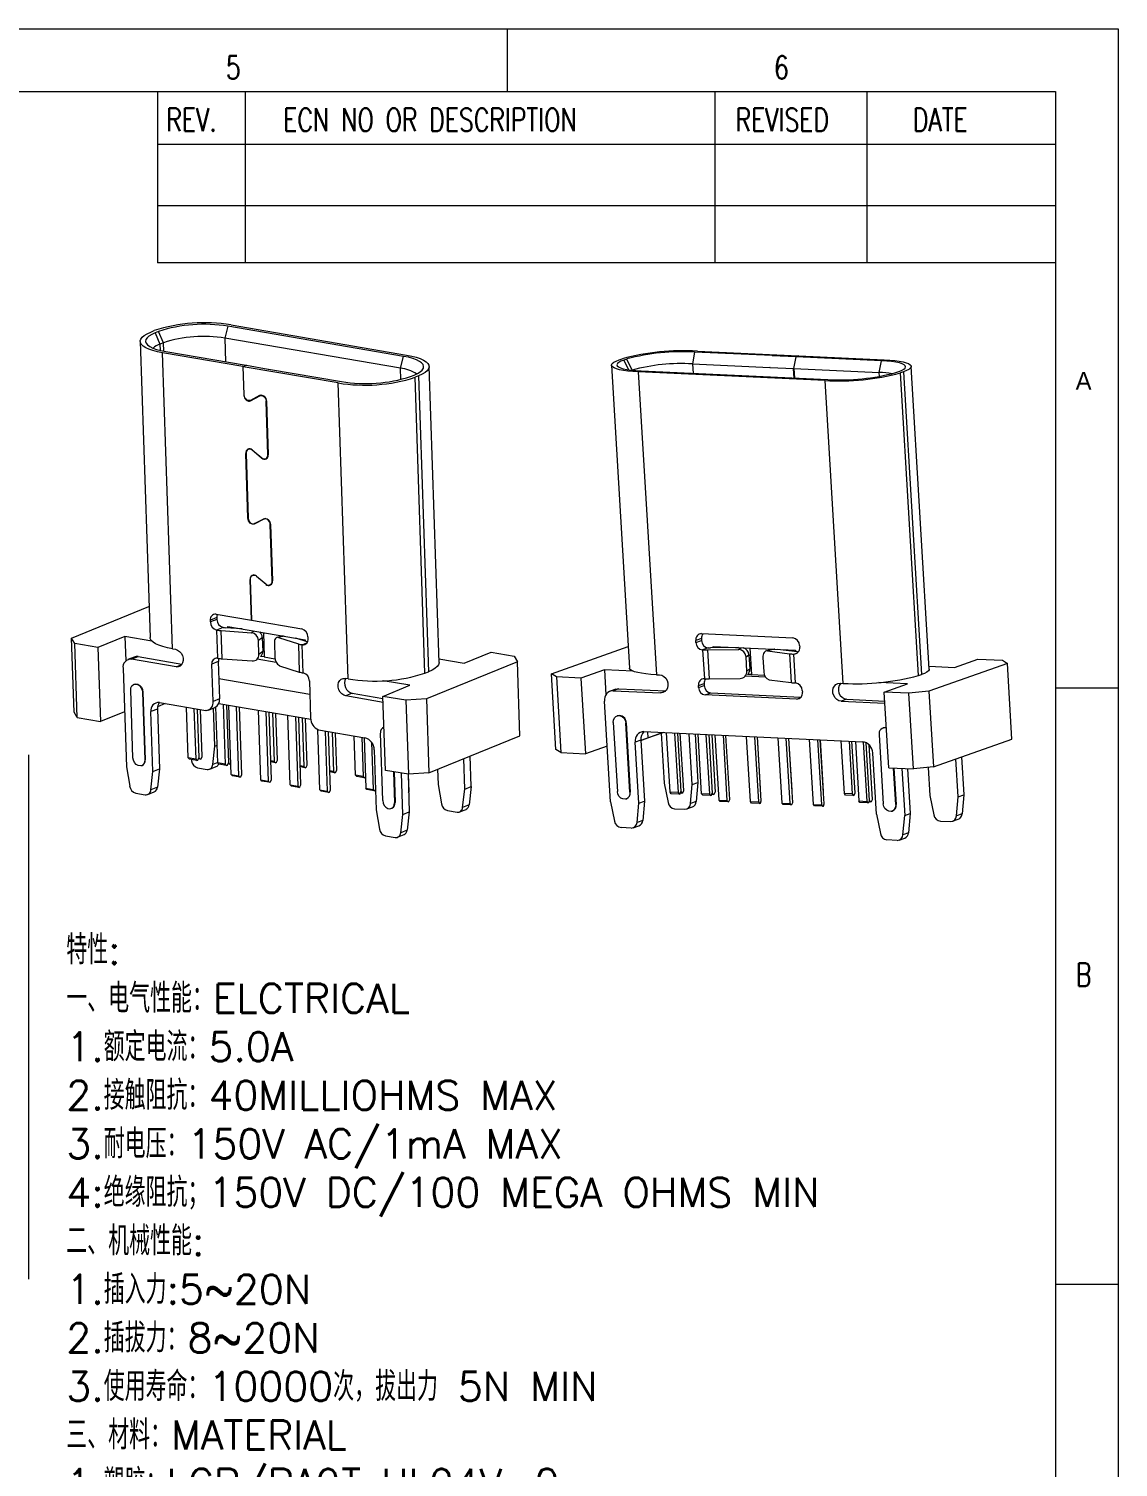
# Model space of a CAD drawing. Extents: x 2510 to 2656, y 707 to 760.
# Drawn here: x 2558.48 to 2579.91, y 730.39 to 758.68 of the extents above; entities that cross this region are included whole.
import ezdxf
from ezdxf.enums import TextEntityAlignment as Align

# ---------------------------------------------------------------- set-up
doc = ezdxf.new("R2010")
doc.units = 0
doc.header["$MEASUREMENT"] = 0
doc.layers.get('0').update_dxf_attribs({"linetype": 'CONTINUOUS', "lineweight": 20})
doc.layers.add('HANBO', color=7, linetype='CONTINUOUS', lineweight=9)
doc.styles.add('ROMANS', font='ROMANS.SHX', dxfattribs={"bigfont": 'gbcbig.shx'})
doc.styles.add('txt', font='lereq.shx', dxfattribs={"width": 0.7, "bigfont": '@extfont2.shx'})

# ---------------------------------------------------------------- blocks, each defined once
blk = doc.blocks.new('50')
at = {"color": 7, "linetype": 'Continuous', "lineweight": 15}
for p, q in [((29.154, 79.32), (29.249, 79.359)), ((29.369, 79.338), (29.275, 79.3)), ((29.275, 79.3), (29.406, 78.991)), ((29.5, 79.029), (29.369, 79.338)), ((31.255, 79.477), (31.176, 79.153)), ((36.045, 78.657), (31.255, 79.477)), ((31.344, 79.513), (36.134, 78.693)), ((28.864, 79.063), (29.135, 70.993)), ((29.5, 79.029), (29.406, 78.991)), ((35.966, 78.332), (31.176, 79.153)), ((31.667, 78.377), (29.478, 78.752)), ((29.748, 70.682), (29.478, 78.752)), ((29.566, 78.788), (31.756, 78.413)), ((35.966, 78.332), (36.045, 78.657)), ((31.667, 78.377), (31.756, 78.413)), ((31.667, 78.377), (31.693, 77.604)), ((31.764, 78.412), (31.675, 78.375)), ((31.701, 77.603), (31.675, 78.375)), ((34.268, 77.931), (31.675, 78.375)), ((31.757, 78.409), (31.756, 78.413)), ((31.764, 78.412), (32.361, 78.309)), ((32.361, 78.309), (32.369, 78.308)), ((32.369, 78.308), (34.356, 77.968)), ((36.242, 78.106), (36.337, 78.145)), ((36.458, 78.124), (36.363, 78.086)), ((36.634, 70.016), (36.363, 78.086)), ((36.458, 78.124), (36.728, 70.055)), ((37.018, 70.312), (36.747, 78.382)), ((34.538, 69.862), (34.268, 77.931)), ((31.867, 77.454), (31.964, 77.494)), ((32.123, 77.589), (31.874, 77.457)), ((31.879, 77.448), (32.127, 77.58)), ((32.173, 77.599), (32.135, 77.583)), ((32.35, 75.974), (32.301, 77.434)), ((32.309, 77.433), (32.358, 75.972)), ((31.853, 76.136), (31.815, 76.12)), ((32.18, 75.879), (31.92, 76.097)), ((31.924, 76.105), (32.184, 75.886)), ((31.806, 74.242), (31.746, 76.011)), ((31.755, 76.01), (31.814, 74.241)), ((32.29, 75.864), (32.328, 75.879)), ((31.987, 74.095), (32.236, 74.227)), ((32.24, 74.218), (31.991, 74.086)), ((32.286, 74.237), (32.248, 74.221)), ((31.98, 74.092), (32.077, 74.131)), ((32.465, 72.535), (32.413, 74.072)), ((32.421, 74.071), (32.473, 72.533)), ((31.899, 71.46), (31.862, 72.572)), ((31.87, 72.571), (31.907, 71.459)), ((31.968, 72.697), (31.93, 72.681)), ((32.296, 72.44), (32.035, 72.658)), ((32.039, 72.666), (32.299, 72.447)), ((32.405, 72.424), (32.443, 72.44)), ((26.998, 70.975), (29.107, 71.836)), ((30.958, 71.533), (30.781, 71.461)), ((30.782, 71.413), (30.781, 71.461)), ((30.959, 71.485), (30.782, 71.413)), ((30.935, 71.625), (31.899, 71.46)), ((30.958, 71.533), (30.959, 71.485)), ((31.907, 71.463), (31.899, 71.46)), ((31.907, 71.459), (33.274, 71.225)), ((28.451, 71.017), (27.713, 70.716)), ((28.451, 71.017), (28.474, 70.351)), ((29.186, 70.891), (28.451, 71.017)), ((31.127, 71.265), (30.95, 71.193)), ((30.959, 71.191), (30.95, 71.193)), ((30.984, 70.423), (30.959, 71.191)), ((31.105, 70.409), (31.079, 71.177)), ((31.079, 71.177), (31.899, 71.118)), ((31.127, 71.265), (31.136, 71.264)), ((31.646, 71.225), (31.184, 71.258)), ((31.26, 71.291), (33.365, 70.93)), ((31.261, 71.252), (31.26, 71.291)), ((32.228, 71.125), (32.25, 70.463)), ((32.764, 71.033), (32.601, 70.993)), ((32.735, 71.026), (32.735, 71.038)), ((33.442, 71.005), (33.443, 70.957)), ((27.084, 70.824), (26.998, 70.975)), ((27.065, 68.958), (26.998, 70.975)), ((27.713, 70.716), (27.084, 70.824)), ((27.152, 68.806), (27.084, 70.824)), ((27.713, 70.716), (27.781, 68.699)), ((29.748, 70.682), (29.829, 70.668)), ((32.093, 70.913), (32.198, 70.993)), ((32.106, 70.528), (32.093, 70.913)), ((32.21, 70.609), (32.106, 70.528)), ((32.198, 70.993), (32.21, 70.609)), ((32.526, 70.838), (32.539, 70.454)), ((32.642, 70.991), (33.181, 70.817)), ((33.417, 70.875), (33.114, 70.973)), ((33.181, 70.817), (33.207, 70.049)), ((33.28, 70.794), (33.305, 70.025)), ((33.288, 70.792), (33.28, 70.794)), ((33.365, 70.93), (33.367, 70.892)), ((28.705, 70.458), (28.528, 70.386)), ((28.631, 70.396), (28.809, 70.468)), ((29.845, 70.188), (28.631, 70.396)), ((28.809, 70.468), (30.007, 70.263)), ((30.998, 70.332), (30.821, 70.26)), ((30.855, 69.248), (30.821, 70.26)), ((30.976, 70.424), (30.984, 70.423)), ((30.998, 70.332), (31.032, 69.32)), ((31.105, 70.409), (31.925, 70.35)), ((32.041, 70.383), (32.055, 70.394)), ((32.577, 70.311), (32.061, 70.399)), ((32.25, 70.463), (32.152, 70.47)), ((32.25, 70.463), (32.543, 70.412)), ((32.668, 70.222), (33.207, 70.049)), ((39.155, 70.33), (36.675, 69.318)), ((37.014, 70.406), (37.701, 70.288)), ((37.701, 70.288), (38.439, 70.59)), ((38.439, 70.59), (39.068, 70.482)), ((39.068, 70.482), (39.155, 70.33)), ((39.222, 68.313), (39.155, 70.33)), ((28.399, 70.149), (28.489, 67.459)), ((33.494, 69.437), (31.014, 69.862)), ((33.305, 70.025), (33.314, 70.024)), ((34.538, 69.862), (34.458, 69.876)), ((36.634, 70.016), (36.728, 70.055)), ((28.669, 67.708), (28.608, 69.553)), ((28.705, 69.715), (28.693, 69.71)), ((28.942, 69.502), (28.93, 69.497)), ((28.93, 69.497), (28.992, 67.653)), ((28.942, 69.502), (29.004, 67.658)), ((33.482, 69.804), (33.516, 68.792)), ((34.651, 69.468), (34.474, 69.395)), ((34.651, 69.468), (35.489, 69.324)), ((35.487, 69.385), (36.225, 69.686)), ((36.225, 69.686), (35.49, 69.812)), ((29.337, 69.04), (29.16, 68.968)), ((29.337, 69.04), (29.392, 67.407)), ((29.548, 69.188), (29.341, 69.104)), ((29.393, 69.215), (30.659, 68.998)), ((30.179, 67.707), (30.132, 69.088)), ((30.334, 69.054), (30.38, 67.672)), ((30.424, 69.038), (30.469, 67.709)), ((30.726, 69.012), (30.903, 69.084)), ((31.032, 69.32), (30.855, 69.248)), ((30.904, 68.024), (30.869, 69.07)), ((30.985, 67.569), (30.934, 69.1)), ((31.01, 69.194), (33.518, 68.765)), ((31.132, 69.173), (31.187, 67.534)), ((31.222, 69.158), (31.275, 67.57)), ((31.349, 67.25), (31.285, 69.147)), ((31.487, 69.112), (31.55, 67.216)), ((31.639, 67.252), (31.577, 69.097)), ((35.492, 69.221), (34.474, 69.395)), ((36.116, 69.277), (35.487, 69.385)), ((35.554, 67.367), (35.487, 69.385)), ((36.675, 69.318), (36.116, 69.277)), ((36.116, 69.277), (36.183, 67.26)), ((36.675, 69.318), (36.742, 67.301)), ((27.152, 68.806), (27.065, 68.958)), ((27.152, 68.806), (27.781, 68.699)), ((28.439, 68.967), (27.781, 68.699)), ((29.215, 67.335), (29.16, 68.968)), ((30.558, 67.745), (30.515, 69.023)), ((32.155, 67.112), (32.091, 69.009)), ((32.293, 68.974), (32.357, 67.077)), ((32.445, 67.114), (32.383, 68.959)), ((32.48, 68.942), (32.525, 67.613)), ((32.613, 67.649), (32.57, 68.927)), ((32.961, 66.974), (32.898, 68.871)), ((33.099, 68.836), (33.163, 66.939)), ((33.252, 66.975), (33.19, 68.821)), ((33.286, 68.804), (33.331, 67.475)), ((33.419, 67.511), (33.377, 68.789)), ((33.768, 66.836), (33.713, 68.479)), ((33.73, 68.472), (34.997, 68.255)), ((33.915, 68.44), (33.969, 66.801)), ((34.058, 66.837), (34.005, 68.425)), ((34.101, 68.408), (34.137, 67.337)), ((34.226, 67.373), (34.192, 68.393)), ((34.742, 67.233), (34.706, 68.305)), ((34.908, 68.27), (34.944, 67.199)), ((34.971, 68.26), (35.017, 66.878)), ((35.483, 66.541), (35.422, 68.386)), ((35.515, 68.546), (35.507, 68.543)), ((36.742, 67.301), (39.222, 68.313)), ((30.847, 67.524), (30.904, 68.024)), ((30.904, 68.024), (30.969, 68.051)), ((35.175, 68.135), (35.219, 66.844)), ((35.248, 67.925), (35.303, 66.292)), ((28.906, 67.495), (28.918, 67.5)), ((28.992, 67.653), (29.004, 67.658)), ((30.38, 67.672), (30.179, 67.707)), ((30.21, 67.671), (30.179, 67.707)), ((30.412, 67.636), (30.21, 67.671)), ((30.262, 67.662), (30.269, 67.623)), ((30.38, 67.672), (30.412, 67.636)), ((30.412, 67.636), (30.441, 67.648)), ((30.441, 67.648), (30.469, 67.709)), ((30.5, 67.673), (30.456, 67.68)), ((30.469, 67.709), (30.5, 67.673)), ((30.5, 67.673), (30.53, 67.685)), ((30.53, 67.685), (30.558, 67.745)), ((30.763, 67.399), (30.94, 67.471)), ((31.187, 67.534), (30.985, 67.569)), ((31.016, 67.533), (30.985, 67.569)), ((31.218, 67.498), (31.016, 67.533)), ((31.187, 67.534), (31.218, 67.498)), ((31.218, 67.498), (31.247, 67.51)), ((31.247, 67.51), (31.275, 67.57)), ((31.306, 67.534), (31.262, 67.542)), ((31.275, 67.57), (31.306, 67.534)), ((31.306, 67.534), (31.336, 67.547)), ((31.336, 67.547), (31.338, 67.552)), ((32.525, 67.613), (32.428, 67.63)), ((32.556, 67.577), (32.429, 67.599)), ((32.525, 67.613), (32.556, 67.577)), ((32.556, 67.577), (32.585, 67.589)), ((32.585, 67.589), (32.613, 67.649)), ((33.331, 67.475), (33.234, 67.492)), ((33.331, 67.475), (33.362, 67.439)), ((33.392, 67.451), (33.419, 67.511)), ((37.718, 66.857), (37.69, 67.688)), ((37.895, 66.929), (37.867, 67.76)), ((28.489, 67.459), (28.58, 66.934)), ((29.158, 66.835), (29.215, 67.335)), ((29.215, 67.335), (29.392, 67.407)), ((29.392, 67.407), (29.336, 66.907)), ((30.433, 67.436), (30.694, 67.392)), ((31.349, 67.25), (31.55, 67.216)), ((31.38, 67.214), (31.349, 67.25)), ((31.581, 67.18), (31.38, 67.214)), ((31.55, 67.216), (31.581, 67.18)), ((31.581, 67.18), (31.611, 67.192)), ((31.611, 67.192), (31.639, 67.252)), ((32.155, 67.112), (32.357, 67.077)), ((32.186, 67.076), (32.155, 67.112)), ((32.388, 67.041), (32.186, 67.076)), ((32.357, 67.077), (32.388, 67.041)), ((32.417, 67.053), (32.445, 67.114)), ((33.362, 67.439), (33.235, 67.461)), ((33.362, 67.439), (33.392, 67.451)), ((34.137, 67.337), (34.041, 67.353)), ((34.168, 67.301), (34.042, 67.323)), ((34.137, 67.337), (34.168, 67.301)), ((34.168, 67.301), (34.198, 67.313)), ((34.198, 67.313), (34.226, 67.373)), ((34.944, 67.199), (34.742, 67.233)), ((34.773, 67.197), (34.742, 67.233)), ((34.975, 67.163), (34.773, 67.197)), ((34.944, 67.199), (34.975, 67.163)), ((34.975, 67.163), (35.004, 67.175)), ((35.004, 67.175), (35.007, 67.18)), ((36.183, 67.26), (35.554, 67.367)), ((35.778, 67.329), (35.806, 66.486)), ((35.79, 67.327), (35.818, 66.491)), ((36.029, 66.168), (35.991, 67.293)), ((36.172, 67.262), (36.206, 66.24)), ((36.742, 67.301), (36.183, 67.26)), ((36.202, 66.778), (36.186, 67.26)), ((36.978, 67.397), (36.992, 66.981)), ((28.745, 66.747), (29.005, 66.702)), ((29.074, 66.709), (29.251, 66.782)), ((29.336, 66.907), (29.158, 66.835)), ((32.388, 67.041), (32.417, 67.053)), ((32.961, 66.974), (33.163, 66.939)), ((32.993, 66.938), (32.961, 66.974)), ((33.194, 66.903), (32.993, 66.938)), ((33.163, 66.939), (33.194, 66.903)), ((33.194, 66.903), (33.224, 66.915)), ((33.224, 66.915), (33.252, 66.975)), ((33.768, 66.836), (33.969, 66.801)), ((33.799, 66.8), (33.768, 66.836)), ((34.001, 66.765), (33.799, 66.8)), ((33.969, 66.801), (34.001, 66.765)), ((34.001, 66.765), (34.03, 66.777)), ((34.03, 66.777), (34.058, 66.837)), ((35.017, 66.878), (35.219, 66.844)), ((35.048, 66.842), (35.017, 66.878)), ((35.25, 66.808), (35.048, 66.842)), ((35.219, 66.844), (35.25, 66.808)), ((35.25, 66.808), (35.279, 66.82)), ((35.279, 66.82), (35.285, 66.832)), ((36.189, 66.75), (36.202, 66.778)), ((36.992, 66.981), (37.083, 66.456)), ((37.661, 66.357), (37.718, 66.857)), ((37.718, 66.857), (37.895, 66.929)), ((37.895, 66.929), (37.838, 66.429)), ((35.303, 66.292), (35.394, 65.767)), ((35.72, 66.328), (35.732, 66.333)), ((35.818, 66.491), (35.806, 66.486)), ((37.577, 66.232), (37.754, 66.304)), ((37.838, 66.429), (37.661, 66.357)), ((35.972, 65.668), (36.029, 66.168)), ((36.029, 66.168), (36.206, 66.24)), ((36.206, 66.24), (36.149, 65.74)), ((37.247, 66.269), (37.508, 66.225)), ((35.558, 65.58), (35.819, 65.535)), ((35.888, 65.542), (36.065, 65.615)), ((36.149, 65.74), (35.972, 65.668))]:
    blk.add_line(p, q, dxfattribs=at)
at = {"color": 8, "linetype": 'Continuous', "lineweight": 15}
for p, q in [((29.406, 78.991), (29.411, 78.82)), ((29.508, 78.799), (29.5, 79.029)), ((31.176, 79.153), (31.198, 78.509)), ((35.977, 78.023), (35.966, 78.332)), ((31.701, 77.607), (31.693, 77.604)), ((31.968, 77.496), (31.874, 77.457)), ((32.139, 77.596), (32.123, 77.589)), ((32.309, 77.438), (32.301, 77.434)), ((31.92, 76.097), (31.929, 76.101)), ((31.754, 76.015), (31.746, 76.011)), ((32.18, 75.879), (32.189, 75.882)), ((32.358, 75.977), (32.35, 75.974)), ((31.814, 74.245), (31.806, 74.242)), ((32.252, 74.233), (32.236, 74.227)), ((32.081, 74.133), (31.987, 74.095)), ((32.413, 74.072), (32.421, 74.075)), ((31.87, 72.575), (31.862, 72.572)), ((32.035, 72.658), (32.044, 72.662)), ((32.304, 72.443), (32.296, 72.44)), ((32.473, 72.538), (32.465, 72.535)), ((31.899, 71.118), (31.966, 71.17)), ((32.794, 71.028), (32.642, 70.991)), ((33.288, 70.792), (33.412, 70.843)), ((29.845, 70.188), (29.999, 70.251)), ((30.985, 67.58), (30.847, 67.524))]:
    blk.add_line(p, q, dxfattribs=at)
at = {"color": 7, "linetype": 'Continuous', "lineweight": 15, "flags": 128}
for points in [[(29.478, 78.752), (29.339, 78.779), (29.214, 78.812), (29.107, 78.849), (29.017, 78.889), (28.948, 78.933), (28.899, 78.98), (28.871, 79.029), (28.865, 79.078), (28.881, 79.129), (28.919, 79.179), (28.977, 79.228), (29.056, 79.275), (29.154, 79.32)], [(29.275, 79.3), (29.18, 79.256), (29.106, 79.209), (29.053, 79.161), (29.022, 79.112), (29.015, 79.063), (29.03, 79.015), (29.069, 78.969), (29.129, 78.925), (29.211, 78.884), (29.312, 78.847), (29.431, 78.815), (29.566, 78.788)], [(36.337, 78.145), (36.431, 78.189), (36.506, 78.236), (36.559, 78.284), (36.59, 78.333), (36.597, 78.382), (36.582, 78.43), (36.543, 78.476), (36.483, 78.52), (36.401, 78.561), (36.3, 78.597), (36.181, 78.63), (36.045, 78.657)], [(36.134, 78.693), (36.273, 78.665), (36.398, 78.633), (36.505, 78.596), (36.595, 78.555), (36.664, 78.511), (36.713, 78.465), (36.741, 78.416), (36.747, 78.366), (36.731, 78.316), (36.693, 78.266), (36.635, 78.217), (36.556, 78.169), (36.458, 78.124)], [(31.693, 77.604), (31.699, 77.566), (31.712, 77.529), (31.732, 77.496), (31.758, 77.469), (31.787, 77.45), (31.819, 77.439), (31.85, 77.439), (31.879, 77.448)], [(31.874, 77.457), (31.848, 77.449), (31.819, 77.449), (31.789, 77.459), (31.762, 77.477), (31.737, 77.502), (31.719, 77.533), (31.706, 77.567), (31.701, 77.603)], [(32.123, 77.589), (32.152, 77.598), (32.183, 77.598), (32.214, 77.588), (32.244, 77.568), (32.27, 77.541), (32.29, 77.508), (32.303, 77.471), (32.309, 77.433)], [(32.127, 77.58), (32.154, 77.589), (32.183, 77.588), (32.213, 77.579), (32.24, 77.561), (32.265, 77.535), (32.283, 77.504), (32.296, 77.47), (32.301, 77.434)], [(31.991, 74.086), (31.963, 74.077), (31.932, 74.077), (31.9, 74.087), (31.87, 74.107), (31.845, 74.134), (31.824, 74.167), (31.811, 74.204), (31.806, 74.242)], [(31.814, 74.241), (31.819, 74.205), (31.831, 74.171), (31.85, 74.14), (31.874, 74.114), (31.902, 74.096), (31.931, 74.087), (31.96, 74.086), (31.987, 74.095)], [(32.236, 74.227), (32.265, 74.236), (32.296, 74.236), (32.327, 74.225), (32.357, 74.206), (32.383, 74.179), (32.403, 74.146), (32.416, 74.109), (32.421, 74.071)], [(32.413, 74.072), (32.408, 74.108), (32.396, 74.142), (32.377, 74.173), (32.353, 74.198), (32.325, 74.216), (32.296, 74.226), (32.267, 74.226), (32.24, 74.218)], [(29.748, 70.682), (29.609, 70.71), (29.485, 70.742), (29.377, 70.779), (29.288, 70.82), (29.218, 70.864), (29.169, 70.911), (29.141, 70.959), (29.135, 70.993)], [(29.829, 70.668), (29.886, 70.649), (29.939, 70.612), (29.984, 70.559), (30.017, 70.497), (30.035, 70.428), (30.038, 70.36), (30.024, 70.297), (29.995, 70.245), (29.953, 70.208), (29.901, 70.188), (29.845, 70.188)], [(32.642, 70.991), (32.619, 70.995), (32.596, 70.991), (32.575, 70.981), (32.557, 70.963), (32.543, 70.938), (32.533, 70.909), (32.527, 70.875), (32.526, 70.838)], [(37.018, 70.312), (37.017, 70.297), (37.001, 70.246), (36.964, 70.196), (36.905, 70.147), (36.826, 70.1), (36.728, 70.055)], [(34.474, 69.395), (34.417, 69.415), (34.363, 69.452), (34.319, 69.504), (34.286, 69.567), (34.267, 69.636), (34.265, 69.704), (34.279, 69.767), (34.308, 69.819), (34.35, 69.856), (34.401, 69.876), (34.458, 69.876)], [(28.608, 69.553), (28.615, 69.617), (28.641, 69.67), (28.683, 69.705), (28.734, 69.719), (28.791, 69.709), (28.844, 69.678), (28.888, 69.627), (28.918, 69.565), (28.93, 69.497)], [(28.705, 69.715), (28.746, 69.724), (28.802, 69.714), (28.856, 69.682), (28.9, 69.632), (28.93, 69.57), (28.942, 69.502)], [(28.992, 67.653), (28.984, 67.589), (28.958, 67.536), (28.917, 67.5), (28.865, 67.487), (28.809, 67.496), (28.756, 67.528), (28.711, 67.578), (28.681, 67.641), (28.669, 67.708)], [(35.483, 66.541), (35.495, 66.474), (35.525, 66.411), (35.57, 66.361), (35.623, 66.329), (35.679, 66.32), (35.731, 66.333), (35.772, 66.369), (35.798, 66.422), (35.806, 66.486)]]:
    blk.add_lwpolyline(points, dxfattribs=at)
at = {"color": 7, "linetype": 'Continuous', "lineweight": 15}
for centre, radius, start, end in [((30.612, 75.141), 4.433, 80.504, 107.9176), ((30.597, 75.536), 3.995, 80.5221, 107.899), ((29.593, 78.465), 0.559, 109.6138, 131.9281), ((30.592, 75.65), 3.551, 80.5221, 107.9001), ((34.999, 82.304), 4.433, 260.5021, 287.9194), ((35.014, 81.908), 3.995, 260.5221, 287.899), ((35.879, 77.397), 0.94, 55.9615, 84.6544), ((31.85, 76.03), 0.105, 45.7558, 189.9598), ((31.851, 76.027), 0.0983, 45.7214, 189.9927), ((32.254, 75.954), 0.105, 225.7625, 9.9531), ((32.253, 75.957), 0.0983, 225.7231, 9.9911), ((31.966, 72.59), 0.105, 45.7558, 189.9598), ((31.967, 72.588), 0.0983, 45.7214, 189.9927), ((32.369, 72.515), 0.105, 225.7625, 9.9531), ((32.368, 72.518), 0.0983, 225.7331, 9.9811), ((30.92, 71.484), 0.142, 83.869, 189.5789), ((31.01, 71.413), 0.228, 180.014, 254.6943), ((31.155, 71.542), 0.197, 157.1325, 182.656), ((31.187, 71.485), 0.228, 180.014, 254.6943), ((31.165, 72.426), 1.252, 260.4906, 266.0612), ((31.219, 71.76), 0.504, 260.4999, 266.0447), ((31.878, 70.904), 0.215, 2.2469, 84.3653), ((31.98, 70.984), 0.218, 2.5685, 46.6746), ((33.214, 71.005), 0.228, 359.9709, 74.7166), ((32.037, 70.6), 0.174, 311.4543, 3.0325), ((33.396, 71.507), 0.723, 252.6682, 260.6996), ((33.304, 70.933), 0.142, 263.8748, 9.6246), ((33.488, 71.096), 0.232, 252.2325, 255.0547), ((28.609, 70.185), 0.213, 83.9016, 189.5531), ((28.775, 70.285), 0.186, 79.5298, 111.9649), ((30.96, 70.283), 0.142, 83.8699, 189.5883), ((31.191, 71.657), 1.252, 260.4906, 266.0612), ((31.195, 70.341), 0.197, 156.9802, 182.678), ((31.938, 70.517), 0.168, 265.4678, 3.8058), ((32.793, 70.444), 0.254, 177.6741, 240.6929), ((33.422, 70.739), 0.723, 252.6682, 260.6996), ((33.254, 69.804), 0.228, 359.9641, 74.7165), ((34.725, 69.742), 0.285, 152.6539, 254.7893), ((35.27, 74.234), 4.433, 260.5021, 287.9194), ((29.37, 69.004), 0.213, 83.8878, 189.5669), ((29.608, 69.058), 0.271, 144.3328, 183.68), ((30.638, 69.215), 0.219, 276.349, 8.5082), ((30.804, 69.291), 0.229, 295.5157, 7.3915), ((30.665, 68.885), 0.113, 91.2944, 93.0907), ((33.871, 68.798), 0.355, 180.9866, 246.074), ((33.972, 69.116), 0.688, 249.1388, 249.4579), ((34.907, 67.926), 0.342, 359.9935, 74.6986), ((35.572, 68.406), 0.151, 111.9801, 187.6036), ((28.852, 67.638), 0.153, 295.5415, 7.3595), ((30.49, 67.652), 0.223, 187.4063, 255.246), ((30.712, 67.526), 0.135, 262.2194, 359.3002), ((30.886, 67.594), 0.135, 293.6881, 336.6394), ((28.801, 66.963), 0.223, 187.4063, 255.246), ((29.023, 66.837), 0.135, 262.2194, 359.3002), ((29.188, 66.915), 0.147, 295.1395, 356.9582), ((35.666, 66.471), 0.153, 295.5772, 7.3238), ((37.304, 66.485), 0.223, 187.377, 255.247), ((37.526, 66.359), 0.135, 262.2001, 359.3621), ((37.692, 66.437), 0.146, 294.9283, 357.1694), ((35.615, 65.796), 0.223, 187.377, 255.247), ((35.837, 65.669), 0.135, 262.2001, 359.3621), ((36.003, 65.747), 0.146, 294.9283, 357.1694)]:
    blk.add_arc(centre, radius, start, end, dxfattribs=at)
blk = doc.blocks.new('51')
at = {"color": 7, "linetype": 'Continuous', "lineweight": 15}
for p, q in [((44.222, 78.931), (44.163, 78.609)), ((46.336, 78.833), (44.222, 78.931)), ((44.299, 78.958), (47.057, 78.83)), ((41.954, 78.569), (42.448, 70.313)), ((42.165, 78.718), (42.246, 78.747)), ((42.375, 78.741), (42.293, 78.713)), ((42.521, 78.441), (42.375, 78.741)), ((44.163, 78.609), (46.278, 78.511)), ((46.286, 78.511), (46.278, 78.511)), ((46.286, 78.511), (46.922, 78.481)), ((46.345, 78.832), (46.336, 78.833)), ((46.981, 78.803), (46.345, 78.832)), ((46.981, 78.803), (46.922, 78.481)), ((46.937, 78.223), (46.922, 78.481)), ((46.93, 78.481), (46.989, 78.803)), ((46.93, 78.481), (46.946, 78.222)), ((46.93, 78.481), (49.26, 78.373)), ((46.981, 78.803), (47.057, 78.83)), ((47.066, 78.83), (46.989, 78.803)), ((49.319, 78.695), (46.989, 78.803)), ((47.057, 78.827), (47.057, 78.83)), ((47.066, 78.83), (49.395, 78.722)), ((49.26, 78.373), (49.319, 78.695)), ((50.621, 70.285), (50.128, 78.541)), ((42.521, 78.441), (42.507, 78.436)), ((42.686, 78.389), (43.18, 70.133)), ((47.783, 78.153), (42.686, 78.389)), ((42.763, 78.416), (47.86, 78.18)), ((48.277, 69.897), (47.783, 78.153)), ((49.707, 78.369), (49.789, 78.398)), ((49.917, 78.392), (49.836, 78.363)), ((50.329, 70.107), (49.836, 78.363)), ((49.917, 78.392), (50.411, 70.136)), ((44.407, 71.117), (44.254, 71.063)), ((44.257, 71.014), (44.254, 71.063)), ((44.257, 71.014), (44.41, 71.068)), ((44.407, 71.117), (44.41, 71.068)), ((44.414, 71.252), (46.902, 71.137)), ((40.315, 70.16), (42.413, 70.9)), ((44.593, 70.864), (44.44, 70.81)), ((44.44, 70.81), (44.45, 70.809)), ((44.497, 70.023), (44.45, 70.809)), ((44.576, 70.807), (45.42, 70.817)), ((44.576, 70.807), (44.623, 70.021)), ((44.593, 70.864), (44.603, 70.863)), ((45.415, 70.871), (44.653, 70.862)), ((44.73, 70.903), (46.971, 70.799)), ((44.733, 70.863), (44.73, 70.903)), ((45.625, 70.622), (45.702, 70.677)), ((45.648, 70.229), (45.625, 70.622)), ((45.702, 70.677), (45.726, 70.284)), ((45.727, 70.856), (45.77, 70.137)), ((46.39, 70.826), (46.179, 70.779)), ((46.211, 70.78), (46.812, 70.704)), ((46.269, 70.799), (46.267, 70.831)), ((47.03, 70.752), (46.487, 70.821)), ((46.812, 70.704), (46.859, 69.917)), ((46.92, 70.695), (46.967, 69.909)), ((46.92, 70.695), (46.929, 70.694)), ((46.971, 70.799), (46.973, 70.76)), ((47.086, 70.932), (47.089, 70.883)), ((41.761, 70.266), (41.123, 70.041)), ((41.761, 70.266), (41.802, 69.583)), ((42.543, 70.23), (41.761, 70.266)), ((45.726, 70.284), (45.648, 70.229)), ((46.085, 70.601), (46.109, 70.208)), ((52.754, 70.439), (50.612, 69.683)), ((50.617, 70.365), (51.308, 70.333)), ((51.308, 70.333), (51.946, 70.558)), ((51.946, 70.558), (52.615, 70.527)), ((52.615, 70.527), (52.754, 70.439)), ((52.878, 68.375), (52.754, 70.439)), ((40.454, 70.072), (40.315, 70.16)), ((40.438, 68.096), (40.315, 70.16)), ((41.123, 70.041), (40.454, 70.072)), ((40.454, 70.072), (40.578, 68.008)), ((41.123, 70.041), (41.247, 67.977)), ((43.18, 70.133), (43.266, 70.129)), ((44.328, 69.835), (44.481, 69.889)), ((44.33, 69.786), (44.328, 69.835)), ((44.33, 69.786), (44.484, 69.84)), ((44.481, 69.889), (44.484, 69.84)), ((44.487, 70.023), (44.497, 70.023)), ((44.623, 70.021), (45.467, 70.03)), ((45.572, 70.064), (45.583, 70.072)), ((46.158, 70.062), (45.602, 70.088)), ((45.77, 70.137), (45.669, 70.136)), ((45.77, 70.137), (46.128, 70.121)), ((46.258, 69.994), (46.859, 69.917)), ((46.967, 69.909), (46.976, 69.908)), ((48.191, 69.901), (48.277, 69.897)), ((50.033, 69.883), (49.251, 69.919)), ((49.395, 69.658), (50.033, 69.883)), ((50.329, 70.107), (50.411, 70.136)), ((42.075, 69.739), (41.922, 69.685)), ((42.157, 69.751), (42.004, 69.697)), ((42.004, 69.697), (43.295, 69.637)), ((42.157, 69.751), (43.433, 69.692)), ((44.514, 69.581), (44.667, 69.635)), ((47.002, 69.466), (44.514, 69.581)), ((44.667, 69.635), (47.123, 69.521)), ((47.159, 69.704), (47.162, 69.654)), ((48.374, 69.463), (48.221, 69.409)), ((48.374, 69.463), (49.41, 69.415)), ((50.065, 69.627), (49.395, 69.658)), ((49.519, 67.594), (49.395, 69.658)), ((50.612, 69.683), (50.065, 69.627)), ((50.188, 67.563), (50.065, 69.627)), ((50.612, 69.683), (50.735, 67.619)), ((41.929, 66.662), (41.764, 69.414)), ((48.221, 69.409), (49.413, 69.354)), ((42.003, 68.831), (42.115, 66.944)), ((42.118, 69.015), (42.108, 69.011)), ((42.346, 68.815), (42.356, 68.818)), ((42.459, 66.928), (42.346, 68.815)), ((42.356, 68.818), (42.469, 66.931)), ((49.369, 68.679), (49.358, 68.676)), ((42.754, 68.351), (42.601, 68.297)), ((42.701, 66.627), (42.601, 68.297)), ((42.754, 68.351), (42.854, 66.681)), ((43.368, 68.556), (42.755, 68.339)), ((42.755, 68.339), (42.947, 68.407)), ((42.841, 68.58), (48.804, 68.304)), ((42.937, 68.576), (42.947, 68.407)), ((42.947, 68.407), (43.368, 68.556)), ((43.307, 68.534), (43.388, 67.177)), ((43.556, 66.927), (43.459, 68.552)), ((43.674, 68.542), (43.771, 66.917)), ((43.752, 68.538), (43.847, 66.944)), ((43.924, 66.971), (43.83, 68.535)), ((44.16, 67.142), (44.077, 68.523)), ((44.234, 68.516), (44.313, 67.196)), ((44.414, 66.888), (44.317, 68.512)), ((44.532, 68.502), (44.629, 66.878)), ((44.61, 68.498), (44.705, 66.905)), ((44.688, 68.495), (44.782, 66.932)), ((44.89, 66.713), (44.783, 68.49)), ((44.998, 68.48), (45.104, 66.703)), ((45.181, 66.73), (45.076, 68.477)), ((45.748, 66.673), (45.642, 68.451)), ((45.856, 68.441), (45.962, 66.663)), ((46.039, 66.69), (45.934, 68.437)), ((46.023, 67.027), (45.938, 68.437)), ((46.606, 66.633), (46.5, 68.411)), ((46.714, 68.401), (46.821, 66.623)), ((46.897, 66.65), (46.793, 68.397)), ((46.881, 66.987), (46.796, 68.397)), ((47.464, 66.594), (47.358, 68.371)), ((47.572, 68.361), (47.679, 66.584)), ((47.755, 66.611), (47.651, 68.358)), ((47.739, 66.947), (47.654, 68.357)), ((48.306, 66.891), (48.22, 68.331)), ((48.434, 68.321), (48.52, 66.881)), ((48.597, 66.908), (48.512, 68.318)), ((48.608, 68.313), (48.705, 66.689)), ((48.822, 68.303), (48.919, 66.679)), ((48.996, 66.706), (48.902, 68.279)), ((49.253, 68.495), (49.366, 66.608)), ((50.735, 67.619), (52.878, 68.375)), ((40.578, 68.008), (40.438, 68.096)), ((40.578, 68.008), (41.247, 67.977)), ((41.838, 68.185), (41.247, 67.977)), ((49.072, 66.733), (48.983, 68.218)), ((49.18, 66.327), (49.08, 67.997)), ((51.502, 67.89), (51.564, 66.86)), ((49.519, 67.594), (50.188, 67.563)), ((49.709, 66.592), (49.65, 67.588)), ((49.66, 67.587), (49.72, 66.596)), ((49.875, 67.577), (49.952, 66.291)), ((50.032, 67.57), (50.105, 66.345)), ((50.735, 67.619), (50.188, 67.563)), ((50.593, 67.604), (50.639, 66.842)), ((51.411, 66.806), (51.349, 67.836)), ((43.388, 67.177), (43.498, 66.649)), ((44.113, 66.621), (44.16, 67.142)), ((44.16, 67.142), (44.313, 67.196)), ((44.313, 67.196), (44.266, 66.675)), ((42.354, 66.747), (42.364, 66.751)), ((42.469, 66.931), (42.459, 66.928)), ((43.771, 66.917), (43.556, 66.927)), ((43.585, 66.887), (43.556, 66.927)), ((43.799, 66.877), (43.585, 66.887)), ((43.771, 66.917), (43.799, 66.877)), ((43.799, 66.877), (43.825, 66.886)), ((43.825, 66.886), (43.847, 66.944)), ((43.876, 66.904), (43.832, 66.906)), ((43.847, 66.944), (43.876, 66.904)), ((43.876, 66.904), (43.901, 66.913)), ((43.901, 66.913), (43.924, 66.971)), ((44.629, 66.878), (44.414, 66.888)), ((44.443, 66.847), (44.414, 66.888)), ((44.657, 66.837), (44.443, 66.847)), ((44.629, 66.878), (44.657, 66.837)), ((44.657, 66.837), (44.683, 66.846)), ((44.683, 66.846), (44.705, 66.905)), ((44.734, 66.864), (44.691, 66.866)), ((44.705, 66.905), (44.734, 66.864)), ((44.734, 66.864), (44.759, 66.873)), ((44.759, 66.873), (44.782, 66.932)), ((44.89, 66.713), (45.104, 66.703)), ((44.918, 66.673), (44.89, 66.713)), ((45.104, 66.703), (45.133, 66.663)), ((45.158, 66.672), (45.181, 66.73)), ((46.016, 66.632), (46.039, 66.69)), ((46.019, 67.018), (46.023, 67.027)), ((46.877, 66.979), (46.881, 66.987)), ((47.736, 66.939), (47.739, 66.947)), ((48.52, 66.881), (48.306, 66.891)), ((48.334, 66.851), (48.306, 66.891)), ((48.549, 66.841), (48.334, 66.851)), ((48.52, 66.881), (48.549, 66.841)), ((48.549, 66.841), (48.574, 66.85)), ((48.574, 66.85), (48.597, 66.908)), ((48.705, 66.689), (48.919, 66.679)), ((48.733, 66.649), (48.705, 66.689)), ((48.973, 66.648), (48.996, 66.706)), ((48.996, 66.706), (49.024, 66.666)), ((49.05, 66.675), (49.072, 66.733)), ((50.639, 66.842), (50.748, 66.313)), ((51.364, 66.285), (51.411, 66.806)), ((51.411, 66.806), (51.564, 66.86)), ((51.564, 66.86), (51.517, 66.339)), ((41.929, 66.662), (42.039, 66.134)), ((42.654, 66.106), (42.701, 66.627)), ((42.701, 66.627), (42.854, 66.681)), ((42.854, 66.681), (42.807, 66.16)), ((43.677, 66.478), (43.954, 66.465)), ((44.008, 66.473), (44.161, 66.527)), ((44.266, 66.675), (44.113, 66.621)), ((45.133, 66.663), (44.918, 66.673)), ((45.133, 66.663), (45.158, 66.672)), ((45.748, 66.673), (45.962, 66.663)), ((45.776, 66.633), (45.748, 66.673)), ((45.991, 66.623), (45.776, 66.633)), ((45.962, 66.663), (45.991, 66.623)), ((45.991, 66.623), (46.016, 66.632)), ((46.606, 66.633), (46.821, 66.623)), ((46.634, 66.593), (46.606, 66.633)), ((46.849, 66.583), (46.634, 66.593)), ((46.821, 66.623), (46.849, 66.583)), ((46.849, 66.583), (46.874, 66.592)), ((46.874, 66.592), (46.897, 66.65)), ((47.464, 66.594), (47.679, 66.584)), ((47.492, 66.553), (47.464, 66.594)), ((47.707, 66.543), (47.492, 66.553)), ((47.679, 66.584), (47.707, 66.543)), ((47.707, 66.543), (47.733, 66.552)), ((47.733, 66.552), (47.755, 66.611)), ((48.948, 66.639), (48.733, 66.649)), ((48.919, 66.679), (48.948, 66.639)), ((48.948, 66.639), (48.973, 66.648)), ((49.024, 66.666), (48.981, 66.668)), ((49.024, 66.666), (49.05, 66.675)), ((49.18, 66.327), (49.289, 65.798)), ((49.604, 66.411), (49.615, 66.415)), ((49.72, 66.596), (49.709, 66.592)), ((49.905, 65.77), (49.952, 66.291)), ((49.952, 66.291), (50.105, 66.345)), ((50.105, 66.345), (50.058, 65.824)), ((51.517, 66.339), (51.364, 66.285)), ((42.495, 65.95), (42.218, 65.963)), ((42.549, 65.958), (42.702, 66.012)), ((42.807, 66.16), (42.654, 66.106)), ((50.927, 66.142), (51.204, 66.129)), ((51.259, 66.137), (51.412, 66.191)), ((49.745, 65.614), (49.468, 65.627)), ((49.8, 65.622), (49.953, 65.676)), ((50.058, 65.824), (49.905, 65.77))]:
    blk.add_line(p, q, dxfattribs=at)
at = {"color": 8, "linetype": 'Continuous', "lineweight": 15}
for p, q in [((42.293, 78.713), (42.422, 78.447)), ((44.163, 78.609), (44.179, 78.35)), ((42.522, 78.434), (42.521, 78.441)), ((49.267, 78.265), (49.26, 78.373)), ((45.42, 70.817), (45.491, 70.867)), ((46.411, 70.825), (46.211, 70.78)), ((46.929, 70.694), (47.031, 70.731)), ((43.295, 69.637), (43.424, 69.683)), ((47.002, 69.466), (47.105, 69.502))]:
    blk.add_line(p, q, dxfattribs=at)
at = {"color": 7, "linetype": 'Continuous', "lineweight": 15, "flags": 128}
for points in [[(42.686, 78.389), (42.537, 78.398), (42.401, 78.411), (42.28, 78.427), (42.176, 78.447), (42.091, 78.47), (42.025, 78.496), (41.981, 78.524), (41.958, 78.554), (41.956, 78.586), (41.977, 78.619), (42.019, 78.652), (42.082, 78.685), (42.165, 78.718)], [(42.293, 78.713), (42.213, 78.68), (42.154, 78.648), (42.118, 78.615), (42.104, 78.584), (42.113, 78.553), (42.146, 78.525), (42.2, 78.499), (42.276, 78.475), (42.372, 78.455), (42.487, 78.438), (42.618, 78.425), (42.763, 78.416)], [(49.789, 78.398), (49.869, 78.43), (49.927, 78.463), (49.964, 78.495), (49.978, 78.527), (49.968, 78.557), (49.936, 78.586), (49.882, 78.612), (49.806, 78.635), (49.71, 78.656), (49.595, 78.673), (49.464, 78.686), (49.319, 78.695)], [(49.395, 78.722), (49.545, 78.713), (49.681, 78.7), (49.802, 78.683), (49.906, 78.663), (49.991, 78.64), (50.057, 78.614), (50.101, 78.586), (50.124, 78.556), (50.126, 78.524), (50.105, 78.492), (50.063, 78.459), (50, 78.425), (49.917, 78.392)], [(46.211, 70.78), (46.185, 70.78), (46.159, 70.772), (46.137, 70.757), (46.117, 70.735), (46.102, 70.707), (46.091, 70.675), (46.086, 70.639), (46.085, 70.601)], [(43.18, 70.133), (43.031, 70.142), (42.894, 70.155), (42.773, 70.172), (42.67, 70.191), (42.584, 70.214), (42.519, 70.24), (42.474, 70.268), (42.451, 70.299), (42.448, 70.313)], [(50.621, 70.285), (50.619, 70.269), (50.599, 70.236), (50.557, 70.203), (50.494, 70.169), (50.411, 70.136)], [(43.266, 70.129), (43.327, 70.116), (43.384, 70.084), (43.433, 70.037), (43.47, 69.976), (43.491, 69.908), (43.495, 69.838), (43.482, 69.772), (43.452, 69.715), (43.409, 69.671), (43.355, 69.645), (43.295, 69.637)], [(48.221, 69.409), (48.16, 69.422), (48.102, 69.454), (48.054, 69.502), (48.017, 69.562), (47.996, 69.63), (47.992, 69.7), (48.005, 69.766), (48.034, 69.824), (48.078, 69.867), (48.131, 69.894), (48.191, 69.901)], [(42.075, 69.739), (42.107, 69.748), (42.157, 69.751)], [(42.003, 68.831), (42.009, 68.897), (42.035, 68.955), (42.078, 68.997), (42.133, 69.018), (42.192, 69.015), (42.25, 68.989), (42.298, 68.943), (42.331, 68.883), (42.346, 68.815)], [(42.459, 66.928), (42.452, 66.861), (42.426, 66.803), (42.383, 66.761), (42.328, 66.741), (42.269, 66.743), (42.211, 66.769), (42.163, 66.815), (42.13, 66.876), (42.115, 66.944)], [(49.709, 66.592), (49.703, 66.525), (49.677, 66.468), (49.634, 66.426), (49.579, 66.405), (49.52, 66.408), (49.462, 66.434), (49.414, 66.48), (49.381, 66.54), (49.366, 66.608)]]:
    blk.add_lwpolyline(points, dxfattribs=at)
at = {"color": 7, "linetype": 'Continuous', "lineweight": 15}
for centre, radius, start, end in [((43.931, 72.427), 6.541, 86.7822, 104.9305), ((43.891, 73.059), 5.881, 86.7738, 104.9386), ((43.869, 73.388), 5.229, 86.7749, 104.9371), ((48.15, 84.684), 6.542, 266.7835, 284.9292), ((48.191, 84.052), 5.881, 266.7738, 284.9386), ((49.181, 75.823), 2.551, 80.3658, 88.2217), ((44.416, 71.088), 0.164, 90.7846, 188.6718), ((44.467, 71.018), 0.21, 181.0261, 262.7107), ((44.6, 71.133), 0.193, 142.6803, 184.6912), ((44.62, 71.072), 0.21, 181.0261, 262.7107), ((46.876, 70.928), 0.21, 1.064, 82.7109), ((44.548, 73.025), 2.218, 267.4565, 270.7208), ((44.642, 71.748), 0.886, 267.4563, 270.7238), ((45.419, 70.61), 0.206, 3.3175, 89.6053), ((45.494, 70.664), 0.208, 3.5677, 73.9704), ((46.977, 72.053), 1.359, 263.0391, 267.5694), ((46.926, 70.858), 0.164, 270.8093, 8.619), ((47.088, 71.215), 0.466, 262.8671, 265.3691), ((45.465, 70.214), 0.184, 270.7775, 4.5392), ((45.538, 70.271), 0.188, 314.1584, 4.0694), ((44.49, 69.859), 0.164, 90.7852, 188.6806), ((44.673, 69.905), 0.193, 142.6267, 184.7036), ((44.693, 69.843), 0.21, 181.0261, 262.7107), ((44.595, 72.239), 2.218, 267.4565, 270.7208), ((46.326, 70.2), 0.217, 178.0258, 251.7406), ((47.024, 71.267), 1.359, 263.0391, 267.5694), ((46.949, 69.7), 0.21, 1.0565, 82.7108), ((48.408, 69.727), 0.266, 139.2657, 262.6802), ((48.644, 76.428), 6.542, 266.7835, 284.9292), ((42.007, 69.451), 0.246, 90.8131, 188.6121), ((44.54, 69.789), 0.21, 181.0261, 262.7107), ((47, 69.63), 0.164, 270.8093, 8.619), ((42.162, 68.825), 0.195, 357.9782, 102.9714), ((49.411, 68.522), 0.16, 74.5977, 189.5845), ((49.418, 68.52), 0.167, 77.6507, 107.1662), ((42.844, 68.334), 0.246, 90.8059, 188.6443), ((43.033, 68.377), 0.28, 133.4038, 185.2507), ((48.764, 67.992), 0.315, 1.0742, 82.6956), ((42.298, 66.91), 0.172, 292.3795, 7.2507), ((43.7, 66.682), 0.205, 189.1988, 263.3119), ((43.954, 66.623), 0.158, 269.6609, 358.9606), ((44.102, 66.68), 0.164, 291.1609, 358.2216), ((49.549, 66.574), 0.172, 292.3916, 7.2883), ((50.951, 66.346), 0.206, 189.2489, 263.293), ((51.354, 66.343), 0.163, 290.9535, 358.3743), ((42.241, 66.167), 0.205, 189.1988, 263.3119), ((42.495, 66.108), 0.158, 269.6609, 358.9606), ((42.643, 66.165), 0.164, 291.1609, 358.2216), ((51.205, 66.288), 0.159, 269.6598, 358.9232), ((49.492, 65.831), 0.206, 189.2489, 263.293), ((49.746, 65.773), 0.159, 269.6598, 358.9232), ((49.895, 65.829), 0.163, 290.9535, 358.3743)]:
    blk.add_arc(centre, radius, start, end, dxfattribs=at)

msp = doc.modelspace()

# ---------------------------------------------------------------- linework, layer by layer
at = {"color": 2}
msp.add_line((2558.476, 734.09), (2558.476, 744.404), dxfattribs=at)
at = {"layer": 'HANBO'}
for p, q in [((2567.889, 757.446), (2567.889, 758.681)), ((2561.01, 757.446), (2561.01, 756.413)), ((2562.731, 757.446), (2562.731, 754.077)), ((2571.969, 757.446), (2571.969, 754.077)), ((2574.959, 757.446), (2574.959, 754.077)), ((2561.01, 756.413), (2578.671, 756.413)), ((2578.671, 755.2), (2561.01, 755.2)), ((2578.671, 754.077), (2561.01, 754.077)), ((2578.671, 745.718), (2579.905, 745.718)), ((2578.671, 733.989), (2579.905, 733.989))]:
    msp.add_line(p, q, dxfattribs=at)
at = {"layer": 'HANBO', "color": 7, "linetype": 'Continuous'}
msp.add_line((2561.01, 757.446), (2561.01, 754.077), dxfattribs=at)
at = {"layer": 'HANBO', "linetype": 'Continuous', "lineweight": 0}
for points in [[(2510.313, 758.681), (2579.905, 758.681), (2579.905, 709.298), (2510.313, 709.298)], [(2511.548, 757.446), (2578.671, 757.446), (2578.673, 710.532), (2511.548, 710.532)]]:
    msp.add_lwpolyline(points, close=True, dxfattribs=at)

# ---------------------------------------------------------------- block references
at = {"xscale": 0.7212115460332178, "yscale": 0.7212115460332178, "zscale": 0.7212115460332178}
for name, p in [('50', (2539.848, 695.51)), ('51', (2539.679, 695.397))]:
    msp.add_blockref(name, p, dxfattribs=at)

# ---------------------------------------------------------------- texts
at = {"layer": 'HANBO', "style": 'ROMANS', "width": 0.75}
for s, p in [('5', (2562.498, 757.693)), ('6', (2573.28, 757.693)), ('B', (2579.224, 739.853))]:
    msp.add_text(s, height=0.453, dxfattribs=at).set_placement(p, align=Align.CENTER)
for s, height, p in [('REV.', 0.4535, (2561.182, 756.664)), ('ECN NO OR DESCRIPTION', 0.45346, (2563.483, 756.664)), ('REVISED', 0.4535, (2572.379, 756.664)), ('DATE', 0.4535, (2575.867, 756.664))]:
    msp.add_text(s, height=height, dxfattribs=at).set_placement(p)
at = {"layer": 'HANBO', "ltscale": 5, "style": 'txt'}
msp.add_text('A', height=0.35, dxfattribs=at).set_placement((2579.224, 751.582), align=Align.CENTER)
at = {"layer": 'HANBO', "color": 3, "insert": (2559.213, 740.855), "char_height": 0.572426, "width": 80.42912, "attachment_point": 1, "style": 'ROMANS'}
msp.add_mtext("特性:^J一、电气性能：ELCTRICAL^J1.额定电流：5.0A^J2.接触阻抗：40MILLIOHMS MAX^J3.耐电压：150V AC/1mA MAX  ^J4:绝缘阻抗；150V DC/100 MEGA OHMS MIN^J二、机械性能:^J1.插入力:5~20N^J2.插拔力：8~20N^J3.使用寿命：10000次，拔出力 5N MIN^J三、材料：MATERIAL^J1.塑胶：LCP/PA9T UL94V-0^J2.端子：C7025/C1814 T=0.15mm^J3.外壳：SUS304 T=0.3mm^J4.卡勾：SUS304 T=0.15mm^J四、电镀：FINISH^J1.端子：接触点镀金3U MIN PIN脚焊接区域镀金1U' MIN^J2.外壳：镀镍50U’ MIN (盐雾48H)^J五、电镀品需做沾锡测试：粘锡面积达到95%以上。^J六、SMT回流焊（峰值260°C±5°C）不能起泡 熔胶、变色不良（变形在公差范围内）^J七、工作温度：-40°C~+85°C", dxfattribs=at)

doc.saveas('drawing.dxf')
